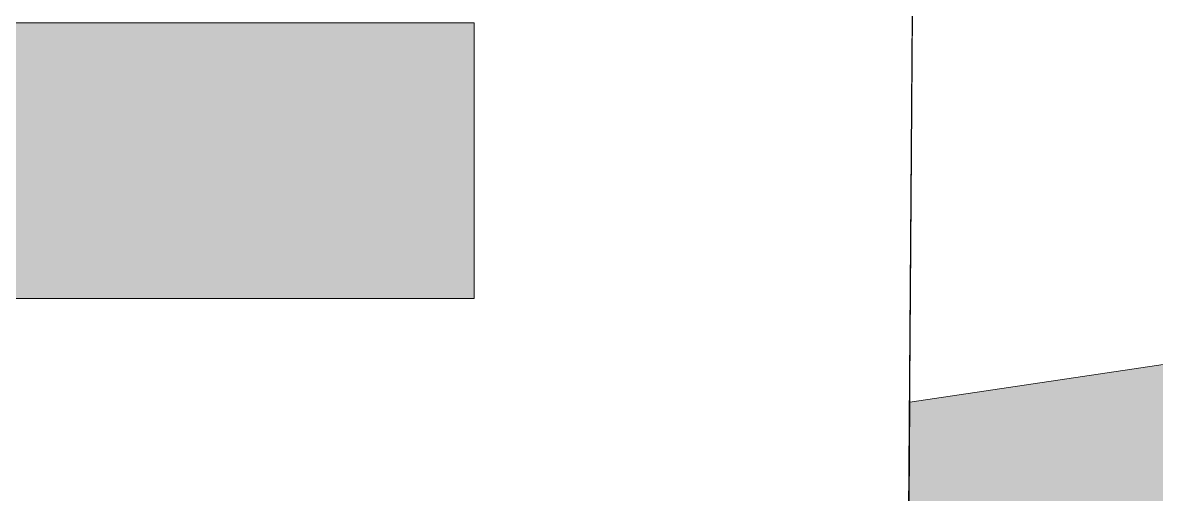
# Model space of a CAD drawing. Header units: metres. Extents: x -3 to 171, y -23 to 41.
# Drawn here: x 145.93 to 154.06, y 17 to 20.39 of the extents above; entities that cross this region are included whole.
import ezdxf

# ---------------------------------------------------------------- set-up
doc = ezdxf.new("R2010")
doc.units = ezdxf.units.M
doc.header["$MEASUREMENT"] = 0
for name, color, linetype in [('725 Nachbarbebauung', 7, 'Continuous'), ('905 VP Beschriftung Übersicht.Übersicht', 7, 'Continuous'), ('925 Vorentwurf Beschriftung', 7, 'Continuous'), ('Neubau_840 Baulinien', 7, 'Continuous')]:
    doc.layers.add(name, color=color, linetype=linetype)
doc.linetypes.add('Grenze Grundstück', pattern='A,0,[2,415_260415_PP_VA_1_8 2 DG1.Shx,S=0.00031746,R=0,X=0,Y=0],-0.04,0', length=0.04)

# ---------------------------------------------------------------- blocks, each defined once
blk = doc.blocks.new('Decke_5_2', base_point=(152.2827, 15.8899))
at = {"layer": '725 Nachbarbebauung', "linetype": 'Continuous', "lineweight": 0, "true_color": 0x1f1f1f}
blk.add_hatch(color=250, dxfattribs=at).paths.add_polyline_path([(152.2827, 15.8899), (152.2278, 4.1322), (158.4701, 5.2674), (171.1568, 7.1532), (171.2501, 20.4837), (152.2946, 17.666)])
at = {"layer": '725 Nachbarbebauung', "color": 8, "linetype": 'Continuous', "lineweight": 13, "flags": 128}
blk.add_lwpolyline([(152.2827, 15.8899), (152.2278, 4.1322), (158.4701, 5.2674), (171.1568, 7.1532), (171.2501, 20.4837), (152.2946, 17.666)], close=True, dxfattribs=at)

msp = doc.modelspace()

# ---------------------------------------------------------------- hatches: boundary and pattern name
at = {"layer": '905 VP Beschriftung Übersicht.Übersicht', "linetype": 'Continuous', "lineweight": 0}
msp.add_hatch(color=255, dxfattribs=at).paths.add_polyline_path([(149.1692, 20.3902), (149.1692, 18.4102), (136.5792, 18.4102), (136.5792, 20.3902)])

# ---------------------------------------------------------------- linework, layer by layer
at = {"layer": '905 VP Beschriftung Übersicht.Übersicht', "color": 7, "linetype": 'Continuous', "lineweight": 13, "flags": 128}
msp.add_lwpolyline([(149.1692, 20.3902), (149.1692, 18.4102), (136.5792, 18.4102), (136.5792, 20.3902)], close=True, dxfattribs=at)
at = {"layer": '925 Vorentwurf Beschriftung', "color": 8, "linetype": 'Continuous', "lineweight": 13}
msp.add_line((152.3142, 20.4602), (152.2932, 17.4609), dxfattribs=at)
at = {"layer": 'Neubau_840 Baulinien', "color": 254, "linetype": 'Grenze Grundstück', "lineweight": 13, "true_color": 0xe3e3e3}
msp.add_lwpolyline([(133.3792, 35.46), (152.3642, 35.459), (152.3372, 24.0151), (152.2792, 15.8929), (152.2278, 4.1322), (133.4457, 1.4333), (133.4356, 23.2572)], close=True, dxfattribs=at)

# ---------------------------------------------------------------- block references
at = {"layer": '725 Nachbarbebauung', "color": 8, "linetype": 'Continuous', "lineweight": 13}
msp.add_blockref('Decke_5_2', (152.2827, 15.8899), dxfattribs=at)

doc.saveas('drawing.dxf')
